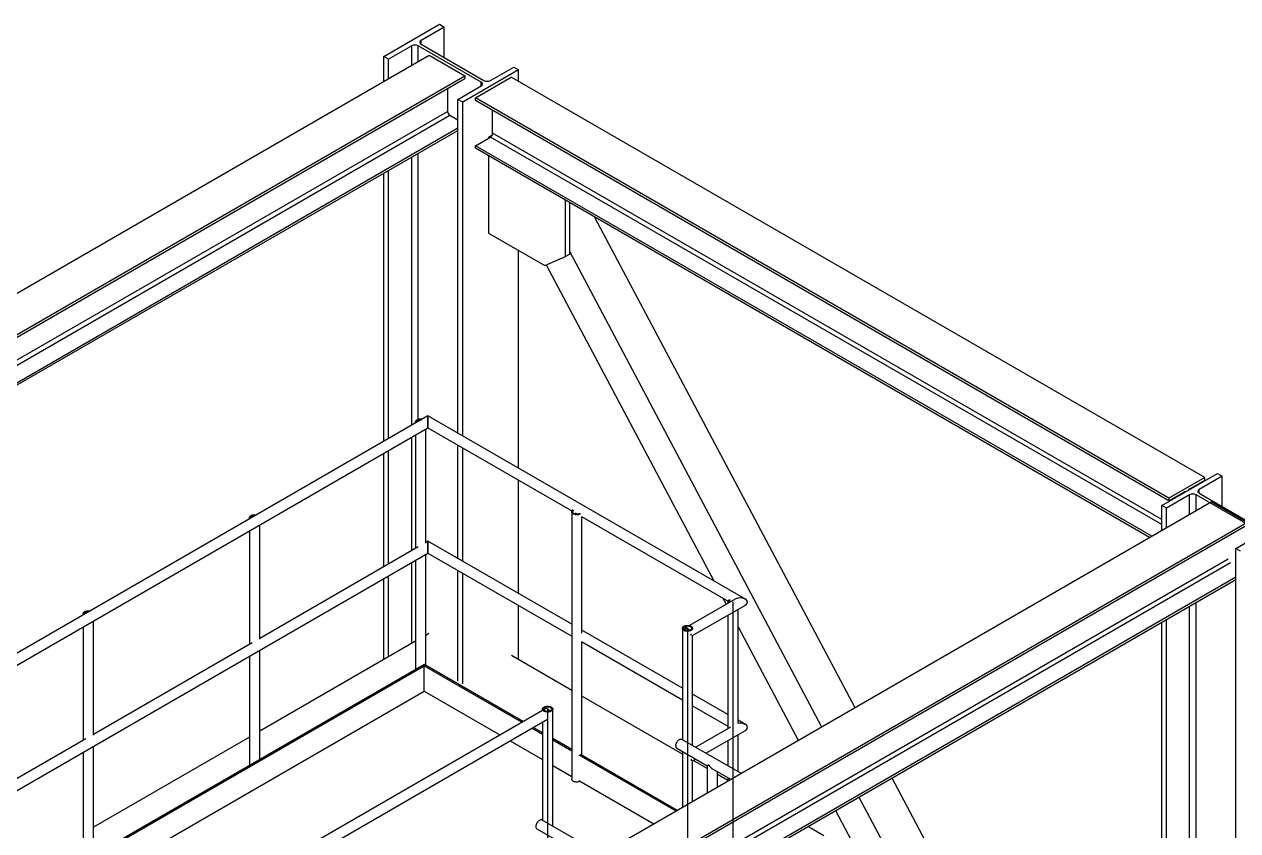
# Model space of a CAD drawing. Header units: inches. Extents: x -1490 to 2215, y -1057 to 1547.
# Drawn here: x -1146.5 to -990.8, y 1382.5 to 1486 of the extents above; entities that cross this region are included whole.
import ezdxf

# ---------------------------------------------------------------- set-up
doc = ezdxf.new("R2010")
doc.units = ezdxf.units.IN
doc.header["$MEASUREMENT"] = 0

msp = doc.modelspace()

# ---------------------------------------------------------------- linework, layer by layer
at = {"color": 7, "linetype": 'Continuous', "lineweight": 25}
for p, q in [((-1100.34, 1481.83), (-1093.18, 1485.96)), ((-1092.58, 1485.61), (-1095.55, 1483.89)), ((-1093.18, 1485.96), (-1092.58, 1485.61)), ((-1092.58, 1481.69), (-1092.58, 1485.61)), ((-1095.55, 1483.4), (-1095.55, 1483.89)), ((-1356.51, 1330.75), (-1094.53, 1481.99)), ((-1096.76, 1483.2), (-1099.74, 1481.48)), ((-1096.76, 1480.7), (-1096.76, 1483.2)), ((-1087.85, 1478.54), (-1095.91, 1483.2)), ((-1095.91, 1481.19), (-1095.91, 1483.2)), ((-1095.55, 1483.4), (-1087.49, 1478.75)), ((-1094.53, 1481.99), (-1089.94, 1479.34)), ((-1099.74, 1481.48), (-1100.34, 1481.83)), ((-1100.34, 1478.64), (-1100.34, 1481.83)), ((-1099.74, 1478.99), (-1099.74, 1481.48)), ((-1086.64, 1478.75), (-1083.67, 1480.47)), ((-1083.67, 1480.47), (-1083.06, 1480.12)), ((-1351.92, 1328.1), (-1089.94, 1479.34)), ((-1218.35, 1404.88), (-1089.94, 1479.01)), ((-1083.06, 1480.12), (-1090.22, 1475.98)), ((-1089.94, 1479.34), (-1089.94, 1479.01)), ((-1088.59, 1476.52), (-1083.99, 1479.17)), ((-995.03, 1427.82), (-1083.99, 1479.17)), ((-1083.06, 1478.64), (-1083.06, 1480.12)), ((-1092.15, 1477.74), (-1092.15, 1474.79)), ((-1090.83, 1476.33), (-1087.85, 1478.05)), ((-1087.85, 1478.05), (-1087.85, 1478.54)), ((-1090.83, 1433.49), (-1090.83, 1476.33)), ((-1090.22, 1475.98), (-1090.83, 1476.33)), ((-1090.22, 1433.14), (-1090.22, 1475.98)), ((-999.62, 1425.17), (-1088.59, 1476.52)), ((-1088.59, 1476.2), (-1088.59, 1476.52)), ((-999.62, 1424.84), (-1088.59, 1476.2)), ((-1215.8, 1403.41), (-1092.15, 1474.79)), ((-1215.23, 1403.09), (-1091.87, 1474.3)), ((-1091.87, 1474.3), (-1090.83, 1473.7)), ((-1086.38, 1471.98), (-1086.38, 1474.92)), ((-1213.31, 1401.97), (-1090.83, 1472.68)), ((-1213.02, 1401.81), (-1090.83, 1472.35)), ((-1088.59, 1470.37), (-1086.66, 1471.49)), ((-1086.47, 1471.68), (-1086.91, 1471.42)), ((-1086.91, 1471.42), (-1086.91, 1471.34)), ((-1086.84, 1471.38), (-1086.91, 1471.42)), ((-1000.55, 1421.78), (-1086.66, 1471.49)), ((-1000.55, 1422.43), (-1086.38, 1471.98)), ((-1001.83, 1420.29), (-1088.59, 1470.37)), ((-1088.59, 1470.05), (-1088.59, 1470.37)), ((-1002.11, 1420.13), (-1088.59, 1470.05)), ((-1096.76, 1434.5), (-1096.76, 1468.93)), ((-1095.91, 1435.31), (-1095.91, 1469.42)), ((-1086.91, 1469.08), (-1086.91, 1459.18)), ((-1100.34, 1432.44), (-1100.34, 1466.86)), ((-1099.74, 1432.78), (-1099.74, 1467.21)), ((-1077.01, 1456.17), (-1077.01, 1463.36)), ((-1076.48, 1456.47), (-1076.48, 1463.06)), ((-1073.3, 1461.22), (-1039.93, 1398.3)), ((-1086.91, 1459.18), (-1079.7, 1455.02)), ((-1083.06, 1429.01), (-1083.06, 1456.96)), ((-1079.7, 1455.02), (-1077.01, 1456.17)), ((-1076.48, 1456.47), (-1077.01, 1456.17)), ((-1076.48, 1456.76), (-1044.17, 1395.85)), ((-1079.52, 1455.1), (-1058.02, 1414.55)), ((-1094.67, 1435.71), (-1183.21, 1384.6)), ((-1053.96, 1412.21), (-1094.67, 1435.71)), ((-1094.67, 1435.71), (-1094.67, 1434.41)), ((-1094.67, 1434.19), (-1094.67, 1435.71)), ((-1181.89, 1383.84), (-1094.67, 1434.19)), ((-1096.26, 1434.98), (-1096.26, 1434.79)), ((-1094.94, 1419.39), (-1094.94, 1434.04)), ((-1094.67, 1434.41), (-1094.67, 1434.19)), ((-1094.67, 1434.19), (-1076.2, 1423.53)), ((-1096.76, 1418.43), (-1096.76, 1432.98)), ((-1096.26, 1433.28), (-1096.26, 1418.72)), ((-1100.34, 1416.36), (-1100.34, 1430.92)), ((-1099.74, 1416.71), (-1099.74, 1431.27)), ((-1090.83, 1417.42), (-1090.83, 1431.97)), ((-1090.22, 1417.07), (-1090.22, 1431.63)), ((-1083.06, 1412.93), (-1083.06, 1427.49)), ((-1000.55, 1424.22), (-993.39, 1428.35)), ((-995.03, 1427.82), (-999.62, 1425.17)), ((-996.96, 1426.38), (-995.03, 1427.49)), ((-992.79, 1428.01), (-995.76, 1426.29)), ((-995.03, 1427.49), (-995.03, 1427.82)), ((-993.39, 1428.35), (-992.79, 1428.01)), ((-992.79, 1424.08), (-992.79, 1428.01)), ((-999.62, 1424.84), (-997.7, 1425.95)), ((-997.62, 1425.91), (-997.7, 1425.95)), ((-995.76, 1425.8), (-995.76, 1426.29)), ((-1257.25, 1272.84), (-994.21, 1424.69)), ((-996.97, 1425.59), (-999.95, 1423.87)), ((-999.62, 1425.17), (-999.62, 1424.84)), ((-996.97, 1423.1), (-996.97, 1425.59)), ((-988.06, 1420.93), (-996.12, 1425.59)), ((-996.12, 1423.59), (-996.12, 1425.59)), ((-995.76, 1425.8), (-987.7, 1421.14)), ((-989.62, 1422.04), (-994.21, 1424.69)), ((-1076.23, 1423.42), (-1076.23, 1389.12)), ((-1075.78, 1423.29), (-1075.49, 1423.12)), ((-1074.99, 1422.83), (-1056.18, 1411.97)), ((-1074.92, 1407.83), (-1074.92, 1422.79)), ((-999.95, 1423.87), (-1000.55, 1424.22)), ((-1000.55, 1421.03), (-1000.55, 1424.22)), ((-999.95, 1421.38), (-999.95, 1423.87)), ((-1252.66, 1270.19), (-989.62, 1422.04)), ((-1252.2, 1270.13), (-989.8, 1421.61)), ((-1117.58, 1422.67), (-1117.58, 1422.48)), ((-1116.26, 1407.08), (-1116.26, 1421.73)), ((-1117.58, 1420.97), (-1117.58, 1406.41)), ((-1094.67, 1419.64), (-1094.94, 1419.48)), ((-1076.23, 1408.99), (-1094.67, 1419.64)), ((-1094.67, 1419.64), (-1094.67, 1418.12)), ((-1094.67, 1418.34), (-1094.67, 1419.64)), ((-991.04, 1418.73), (-988.06, 1420.45)), ((-1167.97, 1375.8), (-1094.67, 1418.12)), ((-1095.91, 1418.92), (-1116.26, 1407.17)), ((-1094.67, 1418.12), (-1094.67, 1418.34)), ((-1094.67, 1418.12), (-1076.23, 1407.47)), ((-991.04, 1330.43), (-991.04, 1418.73)), ((-990.44, 1418.38), (-991.04, 1418.73)), ((-1116.01, 1345.8), (-992.01, 1417.39)), ((-1115.44, 1345.48), (-991.72, 1416.9)), ((-1096.76, 1406.52), (-1096.76, 1416.91)), ((-1096.26, 1417.2), (-1096.26, 1403.24)), ((-1094.94, 1403.76), (-1094.94, 1417.96)), ((-1113.52, 1344.37), (-991.04, 1415.07)), ((-1099.74, 1404.8), (-1099.74, 1415.19)), ((-1090.83, 1401.7), (-1090.83, 1415.9)), ((-1090.22, 1401.35), (-1090.22, 1415.55)), ((-1113.23, 1344.2), (-991.04, 1414.74)), ((-1100.34, 1404.45), (-1100.34, 1414.84)), ((-1055.28, 1412.21), (-1061.14, 1408.82)), ((-1056.86, 1412.36), (-1056.43, 1411.55)), ((-1056.21, 1411.86), (-1056.21, 1411.67)), ((-1138.9, 1410.36), (-1138.9, 1410.17)), ((-1083.06, 1404.45), (-1083.06, 1411.42)), ((-1060.73, 1407.54), (-1053.96, 1411.45)), ((-1054.89, 1396.27), (-1054.89, 1410.91)), ((-996.97, 1335.27), (-996.97, 1411.32)), ((-996.12, 1334.78), (-996.12, 1411.81)), ((-1137.59, 1394.77), (-1137.59, 1409.42)), ((-1056.21, 1410.16), (-1056.21, 1395.6)), ((-1000.55, 1335.92), (-1000.55, 1409.25)), ((-999.95, 1335.57), (-999.95, 1409.6)), ((-1138.9, 1408.66), (-1138.9, 1394.1)), ((-1094.57, 1407.79), (-1094.94, 1407.57)), ((-1062.04, 1400.8), (-1074.92, 1408.23)), ((-1062.04, 1408.47), (-1062.04, 1394.21)), ((-1061.52, 1408.61), (-1061.71, 1408.5)), ((-1060.73, 1408.33), (-1060.73, 1408.47)), ((-1060.73, 1393.45), (-1060.73, 1407.54)), ((-1054.89, 1408.65), (-1047.18, 1394.11)), ((-1117.23, 1406.61), (-1137.59, 1394.86)), ((-1096.26, 1406.81), (-1116.26, 1395.26)), ((-1116.26, 1391.68), (-1116.26, 1405.65)), ((-1074.99, 1406.76), (-1062.04, 1399.28)), ((-1074.92, 1392.2), (-1074.92, 1406.71)), ((-1117.58, 1404.89), (-1117.58, 1390.93)), ((-1076.23, 1400.51), (-1083.96, 1404.97)), ((-1155.87, 1368.82), (-1095.12, 1403.89)), ((-1155.7, 1368.72), (-1095.15, 1403.67)), ((-1095.15, 1403.67), (-1094.97, 1403.77)), ((-1095.15, 1403.67), (-1082.61, 1396.43)), ((-1095.15, 1400.4), (-1095.15, 1403.67)), ((-1095.12, 1403.89), (-1094.95, 1403.79)), ((-1094.97, 1403.77), (-1094.95, 1403.79)), ((-1094.97, 1403.77), (-1082.43, 1396.53)), ((-1094.95, 1403.76), (-1094.95, 1403.79)), ((-1152.87, 1367.08), (-1095.15, 1400.4)), ((-1095.15, 1400.4), (-1085.44, 1394.8)), ((-1062.04, 1392.32), (-1074.92, 1399.75)), ((-1056.21, 1397.43), (-1060.73, 1400.04)), ((-1079.97, 1397.95), (-1139.53, 1363.57)), ((-1079.97, 1398.11), (-1079.97, 1397.95)), ((-1079.65, 1398.14), (-1079.81, 1398.04)), ((-1078.66, 1383.08), (-1078.66, 1398.11)), ((-1060.73, 1398.52), (-1056.21, 1395.91)), ((-1139.17, 1362.26), (-1079.32, 1396.81)), ((-1079.97, 1396.43), (-1079.97, 1383.84)), ((-1053.96, 1396.14), (-1054.89, 1396.67)), ((-1081.29, 1395.67), (-1079.97, 1394.91)), ((-1081.12, 1395.77), (-1079.97, 1395.12)), ((-1055.86, 1395.8), (-1060.33, 1393.22)), ((-1059.02, 1392.46), (-1053.96, 1395.38)), ((-1054.89, 1390.08), (-1054.89, 1394.84)), ((-1138.55, 1394.3), (-1158.91, 1382.55)), ((-1117.58, 1394.5), (-1137.59, 1382.95)), ((-1137.59, 1379.37), (-1137.59, 1393.34)), ((-1084.12, 1394.04), (-1079.97, 1391.64)), ((-1078.66, 1394.36), (-1076.23, 1392.95)), ((-1078.66, 1394.15), (-1076.23, 1392.75)), ((-1054.53, 1389.87), (-1062.09, 1394.23)), ((-1056.21, 1394.08), (-1056.21, 1390.83)), ((-1138.9, 1392.58), (-1138.9, 1378.62)), ((-1075.34, 1392.24), (-1062.88, 1385.05)), ((-1075.12, 1392.31), (-1062.71, 1385.15)), ((-1062.75, 1393.1), (-1058.84, 1390.84)), ((-1062.04, 1392.69), (-1062.04, 1385.53)), ((-1060.73, 1391.47), (-1060.33, 1391.7)), ((-1078.66, 1390.89), (-1076.23, 1389.48)), ((-1060.73, 1386.29), (-1060.73, 1391.47)), ((-1058.84, 1390.47), (-1060.65, 1391.51)), ((-1058.84, 1390.84), (-1058.84, 1387.38)), ((-1058.18, 1390.46), (-1055.85, 1389.11)), ((-1057.52, 1388.14), (-1057.52, 1390.08)), ((-1075.34, 1388.97), (-1065.71, 1383.41)), ((-1056.21, 1388.95), (-1057.52, 1389.71)), ((-1056.21, 1389.32), (-1056.21, 1388.9)), ((-1035.15, 1389.28), (-1010.72, 1343.21)), ((-1116.45, 1388.11), (-1116.46, 1388.1)), ((-1039.39, 1386.83), (-1018.7, 1347.82)), ((-1072.47, 1379.51), (-1080.03, 1383.88)), ((-1042.4, 1385.09), (-1024.36, 1351.08)), ((-1080.69, 1382.74), (-1076.78, 1380.48)), ((-1043.91, 1381.85), (-1045.96, 1383.04))]:
    msp.add_line(p, q, dxfattribs=at)
at = {"color": 7, "linetype": 'Continuous'}
for p, q in [((-1055.55, 1411.86), (-1055.55, 1377.56)), ((-1061.39, 1408.47), (-1061.39, 1374.18)), ((-1079.32, 1398.11), (-1079.32, 1363.81))]:
    msp.add_line(p, q, dxfattribs=at)
at = {"color": 7, "linetype": 'Continuous', "lineweight": 25, "flags": 128}
for points in [[(-1096.2, 1434.83), (-1096.23, 1434.87), (-1096.25, 1434.93), (-1096.26, 1434.98), (-1096.25, 1435.04), (-1096.22, 1435.09), (-1096.19, 1435.14), (-1096.14, 1435.19), (-1096.08, 1435.23), (-1096.01, 1435.27), (-1095.93, 1435.3), (-1095.84, 1435.33), (-1095.75, 1435.35), (-1095.66, 1435.35), (-1095.56, 1435.36), (-1095.47, 1435.35), (-1095.38, 1435.33), (-1095.34, 1435.32)], [(-1096.1, 1434.89), (-1096.1, 1434.89), (-1096.12, 1434.94), (-1096.12, 1434.99), (-1096.11, 1435.04), (-1096.09, 1435.09), (-1096.05, 1435.13), (-1096, 1435.17), (-1095.94, 1435.21), (-1095.87, 1435.24), (-1095.79, 1435.26), (-1095.71, 1435.27), (-1095.62, 1435.28), (-1095.53, 1435.28), (-1095.45, 1435.27), (-1095.44, 1435.27)], [(-1117.53, 1422.52), (-1117.56, 1422.56), (-1117.57, 1422.62), (-1117.58, 1422.67), (-1117.57, 1422.73), (-1117.55, 1422.78), (-1117.51, 1422.83), (-1117.46, 1422.88), (-1117.4, 1422.92), (-1117.33, 1422.96), (-1117.25, 1422.99), (-1117.17, 1423.02), (-1117.08, 1423.04), (-1116.98, 1423.04), (-1116.89, 1423.05), (-1116.79, 1423.04), (-1116.7, 1423.02), (-1116.66, 1423.01)], [(-1117.42, 1422.58), (-1117.42, 1422.58), (-1117.44, 1422.63), (-1117.45, 1422.68), (-1117.44, 1422.73), (-1117.41, 1422.78), (-1117.37, 1422.82), (-1117.32, 1422.86), (-1117.26, 1422.9), (-1117.19, 1422.93), (-1117.11, 1422.95), (-1117.03, 1422.96), (-1116.94, 1422.97), (-1116.86, 1422.97), (-1116.77, 1422.96), (-1116.76, 1422.96)], [(-1075.11, 1423.15), (-1075.13, 1423.14), (-1075.2, 1423.1), (-1075.28, 1423.08), (-1075.37, 1423.05), (-1075.47, 1423.04), (-1075.56, 1423.04), (-1075.66, 1423.04), (-1075.75, 1423.05), (-1075.84, 1423.07), (-1075.93, 1423.1), (-1076, 1423.13), (-1076.07, 1423.17), (-1076.13, 1423.21), (-1076.17, 1423.26), (-1076.21, 1423.31), (-1076.23, 1423.37), (-1076.23, 1423.42), (-1076.22, 1423.48), (-1076.2, 1423.53), (-1076.16, 1423.58), (-1076.11, 1423.63), (-1076.05, 1423.67), (-1076.04, 1423.68)], [(-1075.2, 1423.2), (-1075.23, 1423.18), (-1075.3, 1423.16), (-1075.38, 1423.13), (-1075.47, 1423.12), (-1075.55, 1423.11), (-1075.64, 1423.12), (-1075.72, 1423.13), (-1075.8, 1423.14), (-1075.88, 1423.17), (-1075.94, 1423.2), (-1076, 1423.24), (-1076.04, 1423.28), (-1076.08, 1423.33), (-1076.09, 1423.38), (-1076.1, 1423.43), (-1076.09, 1423.48), (-1076.06, 1423.53), (-1076.02, 1423.57), (-1075.97, 1423.61), (-1075.94, 1423.63)], [(-1138.85, 1410.21), (-1138.88, 1410.25), (-1138.9, 1410.31), (-1138.9, 1410.36), (-1138.89, 1410.42), (-1138.87, 1410.47), (-1138.84, 1410.52), (-1138.79, 1410.57), (-1138.73, 1410.62), (-1138.66, 1410.65), (-1138.58, 1410.68), (-1138.49, 1410.71), (-1138.4, 1410.73), (-1138.31, 1410.73), (-1138.21, 1410.74), (-1138.11, 1410.73), (-1138.02, 1410.71), (-1137.98, 1410.71)], [(-1138.75, 1410.27), (-1138.75, 1410.27), (-1138.77, 1410.32), (-1138.77, 1410.37), (-1138.76, 1410.42), (-1138.73, 1410.47), (-1138.7, 1410.51), (-1138.65, 1410.55), (-1138.58, 1410.59), (-1138.51, 1410.62), (-1138.44, 1410.64), (-1138.35, 1410.65), (-1138.27, 1410.66), (-1138.18, 1410.66), (-1138.1, 1410.65), (-1138.09, 1410.65)], [(-1060.9, 1408.73), (-1060.86, 1408.7), (-1060.81, 1408.65), (-1060.77, 1408.6), (-1060.74, 1408.55), (-1060.73, 1408.49), (-1060.73, 1408.44), (-1060.75, 1408.38), (-1060.78, 1408.33), (-1060.82, 1408.28), (-1060.87, 1408.23), (-1060.94, 1408.19), (-1061.01, 1408.16), (-1061.1, 1408.13), (-1061.19, 1408.11), (-1061.28, 1408.1), (-1061.38, 1408.09), (-1061.47, 1408.09), (-1061.57, 1408.11), (-1061.66, 1408.12), (-1061.74, 1408.15), (-1061.82, 1408.18), (-1061.88, 1408.22), (-1061.94, 1408.27), (-1061.99, 1408.32), (-1062.02, 1408.37), (-1062.04, 1408.42), (-1062.04, 1408.48), (-1062.04, 1408.53), (-1062.01, 1408.59), (-1061.98, 1408.64), (-1061.93, 1408.69), (-1061.87, 1408.73), (-1061.8, 1408.77), (-1061.72, 1408.8), (-1061.63, 1408.82), (-1061.54, 1408.84), (-1061.45, 1408.85), (-1061.35, 1408.85), (-1061.26, 1408.84), (-1061.16, 1408.83), (-1061.08, 1408.81), (-1060.99, 1408.78), (-1060.92, 1408.74), (-1060.92, 1408.74)], [(-1061, 1408.67), (-1060.96, 1408.65), (-1060.92, 1408.6), (-1060.88, 1408.56), (-1060.87, 1408.51), (-1060.86, 1408.46), (-1060.87, 1408.41), (-1060.9, 1408.36), (-1060.94, 1408.32), (-1060.99, 1408.28), (-1061.05, 1408.24), (-1061.12, 1408.21), (-1061.2, 1408.19), (-1061.28, 1408.17), (-1061.37, 1408.17), (-1061.45, 1408.17), (-1061.54, 1408.18), (-1061.62, 1408.2), (-1061.69, 1408.22), (-1061.76, 1408.26), (-1061.81, 1408.3), (-1061.86, 1408.34), (-1061.89, 1408.38), (-1061.91, 1408.43), (-1061.91, 1408.48), (-1061.9, 1408.53), (-1061.88, 1408.58), (-1061.84, 1408.63), (-1061.79, 1408.67), (-1061.73, 1408.7), (-1061.66, 1408.73), (-1061.58, 1408.75), (-1061.49, 1408.77), (-1061.41, 1408.77), (-1061.32, 1408.77), (-1061.24, 1408.76), (-1061.16, 1408.74), (-1061.08, 1408.72), (-1061.02, 1408.69)], [(-1061.11, 1408.21), (-1061.14, 1408.25), (-1061.2, 1408.32), (-1061.26, 1408.38), (-1061.33, 1408.43), (-1061.39, 1408.48), (-1061.46, 1408.51), (-1061.53, 1408.52), (-1061.59, 1408.53), (-1061.65, 1408.52), (-1061.7, 1408.5), (-1061.75, 1408.47), (-1061.76, 1408.46)], [(-1061.19, 1408.19), (-1061.23, 1408.24), (-1061.29, 1408.29), (-1061.35, 1408.34), (-1061.41, 1408.37), (-1061.47, 1408.4), (-1061.53, 1408.41), (-1061.58, 1408.4), (-1061.63, 1408.39), (-1061.67, 1408.36), (-1061.7, 1408.32), (-1061.73, 1408.27), (-1061.74, 1408.25)], [(-1060.91, 1407.66), (-1060.92, 1407.74), (-1060.92, 1407.78)], [(-1060.92, 1407.56), (-1060.92, 1407.59), (-1060.91, 1407.66)], [(-1078.85, 1398.38), (-1078.79, 1398.33), (-1078.74, 1398.29), (-1078.7, 1398.24), (-1078.67, 1398.18), (-1078.66, 1398.13), (-1078.66, 1398.07), (-1078.68, 1398.02), (-1078.71, 1397.97), (-1078.75, 1397.92), (-1078.8, 1397.87), (-1078.87, 1397.83), (-1078.94, 1397.79), (-1079.03, 1397.77), (-1079.12, 1397.75), (-1079.21, 1397.73), (-1079.3, 1397.73), (-1079.4, 1397.73), (-1079.49, 1397.74), (-1079.58, 1397.76), (-1079.67, 1397.79), (-1079.75, 1397.82), (-1079.81, 1397.86), (-1079.87, 1397.9), (-1079.92, 1397.95), (-1079.95, 1398), (-1079.97, 1398.06), (-1079.97, 1398.11), (-1079.96, 1398.17), (-1079.94, 1398.22), (-1079.91, 1398.27), (-1079.86, 1398.32), (-1079.8, 1398.37), (-1079.73, 1398.4), (-1079.65, 1398.44), (-1079.56, 1398.46), (-1079.47, 1398.48), (-1079.38, 1398.49), (-1079.28, 1398.49), (-1079.18, 1398.48), (-1079.09, 1398.46), (-1079, 1398.44), (-1078.92, 1398.41), (-1078.85, 1398.38)], [(-1078.95, 1398.32), (-1078.89, 1398.28), (-1078.84, 1398.24), (-1078.81, 1398.19), (-1078.8, 1398.15), (-1078.79, 1398.1), (-1078.8, 1398.05), (-1078.83, 1398), (-1078.87, 1397.95), (-1078.92, 1397.91), (-1078.98, 1397.88), (-1079.05, 1397.85), (-1079.13, 1397.83), (-1079.21, 1397.81), (-1079.29, 1397.81), (-1079.38, 1397.81), (-1079.47, 1397.82), (-1079.55, 1397.84), (-1079.62, 1397.86), (-1079.69, 1397.89), (-1079.74, 1397.93), (-1079.79, 1397.97), (-1079.82, 1398.02), (-1079.84, 1398.07), (-1079.84, 1398.12), (-1079.83, 1398.17), (-1079.8, 1398.22), (-1079.77, 1398.26), (-1079.72, 1398.3), (-1079.66, 1398.34), (-1079.58, 1398.37), (-1079.51, 1398.39), (-1079.42, 1398.4), (-1079.34, 1398.41), (-1079.25, 1398.41), (-1079.17, 1398.4), (-1079.09, 1398.38), (-1079.01, 1398.35), (-1078.95, 1398.32)], [(-1079.04, 1397.85), (-1079.08, 1397.89), (-1079.14, 1397.96), (-1079.2, 1398.02), (-1079.27, 1398.08), (-1079.34, 1398.12), (-1079.4, 1398.15), (-1079.47, 1398.17), (-1079.53, 1398.17), (-1079.59, 1398.16), (-1079.64, 1398.14), (-1079.65, 1398.14)], [(-1062.89, 1393.4), (-1062.88, 1393.48), (-1062.87, 1393.56), (-1062.84, 1393.65), (-1062.81, 1393.74), (-1062.77, 1393.82), (-1062.72, 1393.91), (-1062.66, 1393.98), (-1062.6, 1394.05), (-1062.54, 1394.12), (-1062.47, 1394.17), (-1062.41, 1394.21), (-1062.34, 1394.24), (-1062.27, 1394.26), (-1062.21, 1394.26), (-1062.15, 1394.26), (-1062.1, 1394.24), (-1062.09, 1394.23)], [(-1060.92, 1391.7), (-1060.92, 1391.67), (-1060.91, 1391.59)], [(-1060.91, 1391.59), (-1060.92, 1391.51), (-1060.92, 1391.48)], [(-1075.12, 1388.84), (-1075.13, 1388.84), (-1075.2, 1388.81), (-1075.28, 1388.78), (-1075.37, 1388.76), (-1075.47, 1388.75), (-1075.56, 1388.74), (-1075.66, 1388.74), (-1075.75, 1388.76), (-1075.84, 1388.77), (-1075.93, 1388.8), (-1076, 1388.83), (-1076.07, 1388.87), (-1076.13, 1388.92), (-1076.17, 1388.97), (-1076.21, 1389.02), (-1076.23, 1389.07), (-1076.23, 1389.12)], [(-1080.03, 1383.88), (-1080.07, 1383.89), (-1080.12, 1383.91), (-1080.18, 1383.91), (-1080.25, 1383.89), (-1080.31, 1383.87), (-1080.38, 1383.83), (-1080.45, 1383.79), (-1080.51, 1383.73), (-1080.58, 1383.66), (-1080.63, 1383.59), (-1080.69, 1383.51), (-1080.73, 1383.42), (-1080.77, 1383.34), (-1080.8, 1383.25), (-1080.82, 1383.16), (-1080.83, 1383.08), (-1080.83, 1383), (-1080.82, 1382.93), (-1080.8, 1382.87), (-1080.77, 1382.81), (-1080.73, 1382.77), (-1080.69, 1382.74)]]:
    msp.add_lwpolyline(points, dxfattribs=at)
at = {"color": 7, "linetype": 'Continuous', "lineweight": 25}
for centre, radius, start, end in [((-1095.46, 1483.65), 0.264, 111.6744, 248.3256), ((-1096.34, 1482.38), 0.915, 62.391, 117.609), ((-1087.95, 1478.3), 0.264, 291.6744, 68.3256), ((-1087.07, 1479.56), 0.915, 242.391, 297.609), ((-1091.54, 1474.82), 0.615, 182.6055, 237.3945), ((-1086.99, 1472), 0.615, 302.6055, 357.3945), ((-997.58, 1425.78), 0.207, 70.9066, 125.1485), ((-996.66, 1425.89), 0.57, 121.8688, 148.902), ((-995.67, 1426.04), 0.264, 111.6744, 248.3256), ((-996.55, 1424.78), 0.915, 62.391, 117.609), ((-1055.91, 1411.86), 0.285, 110.9261, 212.4779), ((-1055.84, 1411.86), 0.227, 110.1147, 203.9402), ((-1062.56, 1393.36), 0.327, 173.9482, 234.7396)]:
    msp.add_arc(centre, radius, start, end, dxfattribs=at)
for centre, major_axis, ratio, start_param, end_param in [((-1054.62, 1411.83), (0.93, 0), 0.577382, 0, 2.356113), ((-1054.62, 1411.83), (0.93, 0), 0.577382, 5.497706, 8.639299), ((-1054.62, 1411.83), (0.93, 0), 0.577382, 5.497706, 6.283185), ((-1054.62, 1395.76), (0.93, 0), 0.577382, 5.497706, 8.150075), ((-1054.62, 1395.76), (0.93, 0), 0.577382, 0, 1.866889), ((-1054.62, 1395.76), (0.93, 0), 0.577382, 5.497706, 6.283185), ((-1058.18, 1391.22), (0.657, 0.38), 0.00007, 2.356154, 3.141552), ((-1058.18, 1391.22), (-0.465, 0.805), 0.577335, 1.570756, 2.356235)]:
    msp.add_ellipse(centre, major_axis=major_axis, ratio=ratio, start_param=start_param, end_param=end_param, dxfattribs=at)

doc.saveas('drawing.dxf')
